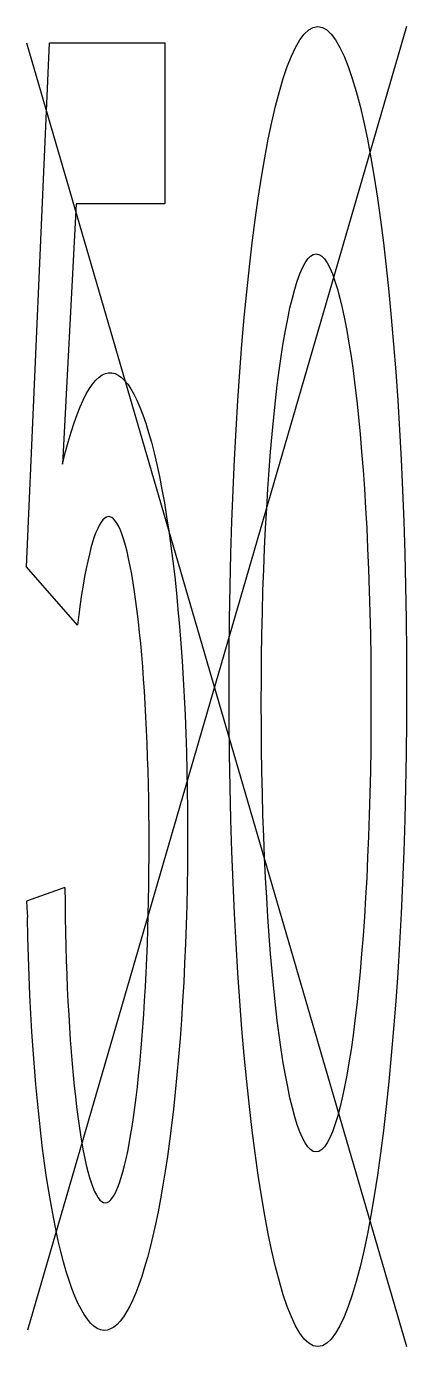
# Model space of a CAD drawing. Header units: metres. Extents: x -0.57 to 0.61, y -0.07 to 4.05.
import ezdxf

# ---------------------------------------------------------------- set-up
doc = ezdxf.new("R2010")
doc.units = ezdxf.units.M
doc.header["$LTSCALE"] = 0.2

msp = doc.modelspace()

# ---------------------------------------------------------------- linework, layer by layer
for p, q in [((0.6079, 4.0507), (-0.5713, 0)), ((-0.5743, 4), (0.6079, -0.0506)), ((-0.4548, 1.3759), (-0.5743, 1.3338))]:
    msp.add_line(p, q)
at = {"flags": 128}
msp.add_lwpolyline([(-0.4159, 2.1907), (-0.5743, 2.3724), (-0.5023, 4), (-0.1439, 4), (-0.1439, 3.5), (-0.4197, 3.5), (-0.4626, 2.6907)], dxfattribs=at)
for centre, major_axis, ratio in [((0.332, 2), (0, 2.0506), 0.134553), ((0.3268, 1.9494), (0, 1.3953), 0.122333)]:
    msp.add_ellipse(centre, major_axis=major_axis, ratio=ratio)
at = {"extrusion": (0, 0, -1)}
msp.add_ellipse((-0.3229, 1.4878), major_axis=(0.0091, 1.4878), ratio=0.167734, start_param=-0.630245, end_param=4.573026, dxfattribs=at)
for centre, major_axis, ratio, start_param, end_param in [((-0.3239, 1.4622), (0.0054, 1.066), 0.12282, 1.652482, 7.102195), ((-0.3198, 2.1259), (0, 2.0506), 0.134553, 1.967363, 1.994587)]:
    msp.add_ellipse(centre, major_axis=major_axis, ratio=ratio, start_param=start_param, end_param=end_param)

doc.saveas('drawing.dxf')
